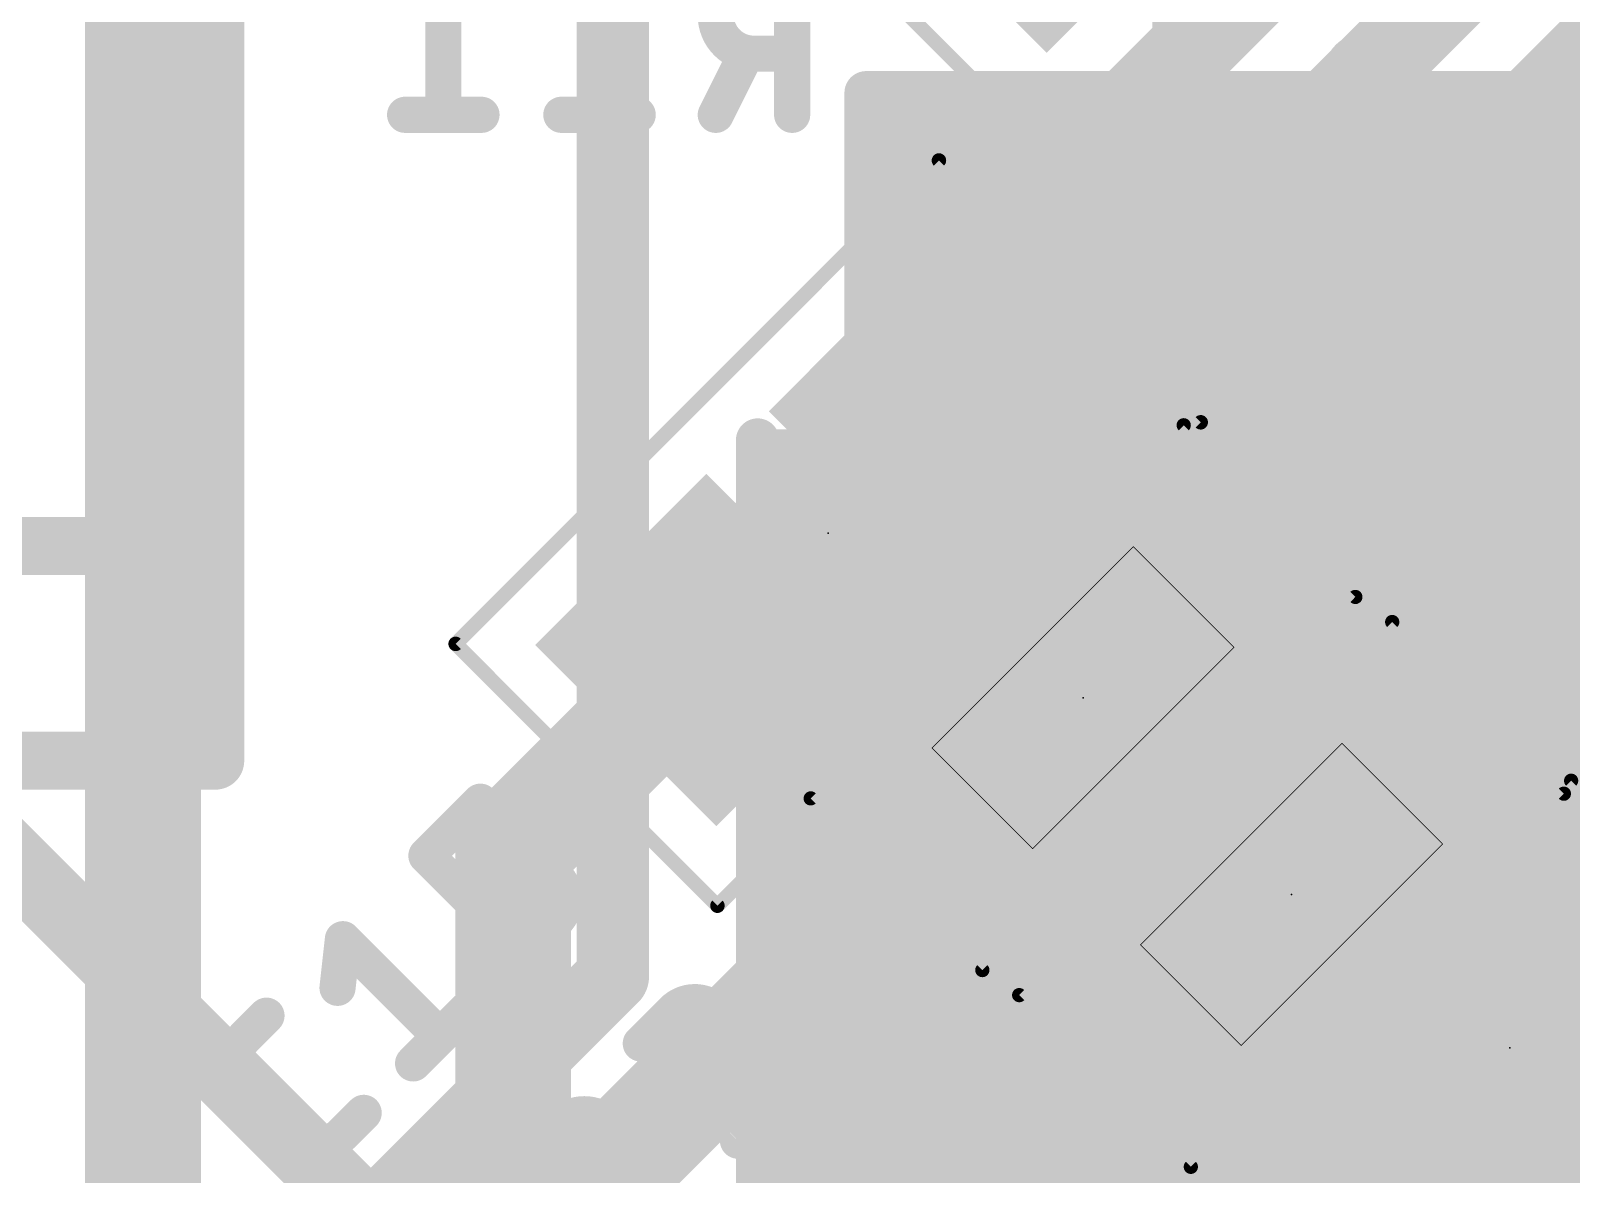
# Model space of a CAD drawing. Extents: x -4.1 to 63.7, y 1.1 to 51.7.
# Drawn here: x 9.11 to 14.52, y 6.16 to 10.17 of the extents above; entities that cross this region are included whole.
import ezdxf

# ---------------------------------------------------------------- set-up
doc = ezdxf.new("R2010")
doc.units = 0
for name, color, linetype in [('1', 12, 'CONTINUOUS'), ('16', 132, 'CONTINUOUS'), ('2', 41, 'CONTINUOUS'), ('21', 253, 'CONTINUOUS'), ('22', 253, 'CONTINUOUS'), ('23', 53, 'CONTINUOUS'), ('24', 53, 'CONTINUOUS'), ('25', 253, 'CONTINUOUS'), ('26', 253, 'CONTINUOUS'), ('39', 12, 'CONTINUOUS'), ('40', 132, 'CONTINUOUS'), ('51', 253, 'CONTINUOUS'), ('52', 253, 'CONTINUOUS')]:
    doc.layers.add(name, color=color, linetype=linetype)

# ---------------------------------------------------------------- blocks, each defined once
blk = doc.blocks.new('RECT')
blk.add_solid([(-0.5, -0.5), (0.5, -0.5), (-0.5, 0.5), (0.5, 0.5)])

msp = doc.modelspace()

# ---------------------------------------------------------------- linework, layer by layer
at = {"layer": '1'}
for points, const_width in [([(14.1497, 9.6599), (15.3, 10.8102)], 0.3048), ([(14.5032, 9.3063), (15.4969, 10.3)], 0.25), ([(13.7961, 10.0134), (14.1497, 9.6599)], 0.3048), ([(14.304, 8.4), (14.8568, 8.9527)], 0.3048), ([(12.3162, 8.8172), (12.5202, 8.8172)], 0.3048), ([(12.5202, 8.8172), (13.1546, 8.1828)], 0.3048), ([(13.1546, 8.1828), (13.3717, 8.4)], 0.3048), ([(13.3717, 8.4), (14.304, 8.4)], 0.3048), ([(11.4959, 7.9969), (10.8, 7.301)], 0.4064), ([(14.0945, 7.7), (13.8867, 7.4921)], 0.3048), ([(14.6714, 7.7), (14.0945, 7.7)], 0.3048), ([(12.4474, 7.4757), (10.8, 5.8283)], 0.4064), ([(10.8, 7.301), (10.8, 5.8283)], 0.4064), ([(15.4329, 6.9), (14.515, 5.9821)], 0.4064), ([(13.1796, 6.785), (10.8, 4.4055)], 0.4064)]:
    msp.add_lwpolyline(points, dxfattribs=dict(at, const_width=const_width))
for points, const_width in [([(13.85, 10.0673, 1), (13.7422, 9.9595)], 0.1524), ([(14.0958, 9.7137, 1), (14.2035, 9.606)], 0.1524), ([(14.0958, 9.606, 1), (14.2035, 9.7137)], 0.1524), ([(14.459, 9.3505, 1), (14.5474, 9.2621)], 0.125), ([(12.3162, 8.8934, 1), (12.3162, 8.741)], 0.1524), ([(12.5741, 8.8711, 1), (12.4663, 8.7633)], 0.1524), ([(12.5202, 8.741, 1), (12.5202, 8.8934)], 0.1524), ([(13.3717, 8.4762, 1), (13.3717, 8.3238)], 0.1524), ([(13.4256, 8.3461, 1), (13.3178, 8.4539)], 0.1524), ([(14.304, 8.3238, 1), (14.304, 8.4762)], 0.1524), ([(14.2501, 8.4539, 1), (14.3579, 8.3461)], 0.1524), ([(13.1007, 8.2367, 1), (13.2084, 8.129)], 0.1524), ([(13.1007, 8.129, 1), (13.2084, 8.2367)], 0.1524), ([(11.5678, 7.9251, 1), (11.4241, 8.0688)], 0.2032), ([(14.0945, 7.7762, 1), (14.0945, 7.6238)], 0.1524), ([(14.1484, 7.6461, 1), (14.0406, 7.7539)], 0.1524), ([(12.5193, 7.4039, 1), (12.3756, 7.5476)], 0.2032), ([(13.8328, 7.546, 1), (13.9406, 7.4383)], 0.1524), ([(10.9016, 7.301, 1), (10.6984, 7.301)], 0.2032), ([(10.7282, 7.3728, 1), (10.8718, 7.2292)], 0.2032), ([(13.2514, 6.7132, 1), (13.1077, 6.8569)], 0.2032)]:
    msp.add_lwpolyline(points, format="xyb", dxfattribs=dict(at, const_width=const_width))
at = {"layer": '16'}
for points, const_width in [([(11.15, 6.85), (11.15, 10.95)], 0.254), ([(13.169, 10.95), (13.169, 9.9656)], 0.25), ([(14, 2.3), (5.8, 10.5)], 0.254), ([(13.169, 9.9656), (13.159, 9.9556)], 0.25), ([(13.159, 9.9556), (13.159, 8.0704)], 0.25), ([(13.665, 9.013), (13.752, 9.1)], 0.254), ([(13.752, 9.1), (14.935, 9.1)], 0.254), ([(12.395, 7.395), (12.395, 9.013)], 0.254), ([(13.159, 8.0704), (13.6066, 7.6228)], 0.25), ([(13.6066, 7.6228), (16.3664, 7.6228)], 0.25), ([(10.073, 5.073), (12.395, 7.395)], 0.254), ([(11.15, 6.85), (9.4, 5.1)], 0.254)]:
    msp.add_lwpolyline(points, dxfattribs=dict(at, const_width=const_width))
for points, const_width in [([(13.2215, 9.9556, 1), (13.0965, 9.9556)], 0.125), ([(13.1148, 9.9998, 1), (13.2032, 9.9114)], 0.125), ([(13.2132, 9.9214, 1), (13.1248, 10.0098)], 0.125), ([(13.1065, 9.9656, 1), (13.2315, 9.9656)], 0.125), ([(13.752, 9.1635, 1), (13.752, 9.0365)], 0.127), ([(13.7969, 9.0551, 1), (13.7071, 9.1449)], 0.127), ([(12.4585, 9.013, 1), (12.3315, 9.013)], 0.127), ([(13.6201, 9.0579, 1), (13.7099, 8.9681)], 0.127), ([(13.2032, 8.1146, 1), (13.1148, 8.0262)], 0.125), ([(13.0965, 8.0704, 1), (13.2215, 8.0704)], 0.125), ([(13.6066, 7.6853, 1), (13.6066, 7.5603)], 0.125), ([(13.5624, 7.5786, 1), (13.6508, 7.667)], 0.125), ([(12.4399, 7.3501, 1), (12.3501, 7.4399)], 0.127), ([(12.3315, 7.395, 1), (12.4585, 7.395)], 0.127), ([(11.1949, 6.8051, 1), (11.1051, 6.8949)], 0.127), ([(11.0865, 6.85, 1), (11.2135, 6.85)], 0.127)]:
    msp.add_lwpolyline(points, format="xyb", dxfattribs=dict(at, const_width=const_width))
at = {"layer": '2', "const_width": 0.4064}
msp.add_lwpolyline([(9.5, 4.9), (9.5, 13.2)], dxfattribs=at)
at = {"layer": '21', "const_width": 0.2}
msp.add_lwpolyline([(14.1438, 6.7068), (11.881, 4.4441)], dxfattribs=at)
at = {"layer": '21', "const_width": 0.1}
msp.add_lwpolyline([(14.1791, 6.6715, 1), (14.1084, 6.7422)], format="xyb", dxfattribs=at)
at = {"layer": '22', "const_width": 0.1524}
msp.add_lwpolyline([(11.6584, 4.4664), (11.6584, 8.7336)], dxfattribs=at)
at = {"layer": '22', "const_width": 0.0762}
msp.add_lwpolyline([(11.6965, 8.7336, 1), (11.6203, 8.7336)], format="xyb", dxfattribs=at)
at = {"layer": '23'}
for p in [(11.9061, 8.4071), (12.801, 7.8293), (13.5331, 7.1386)]:
    msp.add_point(p, dxfattribs=at)
at = {"layer": '24', "const_width": 0.1524}
for points in [[(14.3, 6.346), (14.3, 6.854)], [(14.046, 6.6), (14.554, 6.6)]]:
    msp.add_lwpolyline(points, dxfattribs=at)
at = {"layer": '24', "const_width": 0.0762}
for points in [[(14.3381, 6.854, 1), (14.2619, 6.854)], [(14.046, 6.6381, 1), (14.046, 6.5619)], [(14.2619, 6.346, 1), (14.3381, 6.346)]]:
    msp.add_lwpolyline(points, format="xyb", dxfattribs=at)
at = {"layer": '24'}
msp.add_point((14.3, 6.6), dxfattribs=at)
at = {"layer": '25', "const_width": 0.127}
for points in [[(10.4953, 7.2745), (10.6848, 7.4641)], [(10.6469, 7.1228), (10.4953, 7.2745)], [(10.7607, 7.2366), (10.6469, 7.1228)], [(10.9502, 7.1986), (10.9123, 7.2366)], [(10.8365, 6.9332), (10.9502, 7.047)], [(10.1831, 6.8107), (10.2021, 6.9813)], [(10.2021, 6.9813), (10.5433, 6.6401)], [(9.8578, 6.6371), (9.9337, 6.7129)], [(10.4486, 6.5453), (10.6381, 6.7349)], [(11.2481, 6.6153), (11.3619, 6.729)], [(11.5135, 6.5774), (11.4377, 6.5015)], [(10.0474, 6.2958), (9.8578, 6.4854)], [(10.2749, 6.3716), (10.1991, 6.2958)], [(11.5894, 6.2741), (11.6842, 6.3688)], [(11.173, 6.2368), (11.2014, 5.8861)]]:
    msp.add_lwpolyline(points, dxfattribs=at)
at = {"layer": '25'}
for points, const_width in [([(10.7073, 7.4416, 1), (10.6624, 7.4865)], 0.0635), ([(10.5177, 7.2969, 1), (10.4728, 7.252)], 0.0635), ([(10.4728, 7.2969, 1), (10.5177, 7.252)], 0.0635), ([(10.9123, 7.2366, 0.4142), (10.7607, 7.2366)], 0.127), ([(10.7382, 7.259, 1), (10.7831, 7.2141)], 0.0635), ([(10.7831, 7.2141, 1), (10.7382, 7.259)], 0.0635), ([(10.9348, 7.259, 1), (10.8899, 7.2141)], 0.0635), ([(10.8899, 7.2141, 1), (10.9348, 7.259)], 0.0635), ([(10.9502, 7.047, 0.4142), (10.9502, 7.1986)], 0.127), ([(10.9727, 7.2211, 1), (10.9278, 7.1762)], 0.0635), ([(10.9278, 7.1762, 1), (10.9727, 7.2211)], 0.0635), ([(10.6245, 7.1453, 1), (10.6694, 7.1004)], 0.0635), ([(10.6245, 7.1004, 1), (10.6694, 7.1453)], 0.0635), ([(10.9278, 7.0694, 1), (10.9727, 7.0245)], 0.0635), ([(10.9727, 7.0245, 1), (10.9278, 7.0694)], 0.0635), ([(10.2245, 7.0038, 1), (10.1796, 6.9589)], 0.0635), ([(10.2337, 6.9778, 1), (10.1705, 6.9848)], 0.0635), ([(10.814, 6.9557, 1), (10.859, 6.9108)], 0.0635), ([(10.1516, 6.8142, 1), (10.2147, 6.8072)], 0.0635), ([(11.5135, 6.5774, 1), (11.3619, 6.729)], 0.127), ([(9.9561, 6.6904, 1), (9.9112, 6.7353)], 0.0635), ([(10.6606, 6.7124, 1), (10.6157, 6.7573)], 0.0635), ([(11.3394, 6.7515, 1), (11.3843, 6.7066)], 0.0635), ([(11.3843, 6.7066, 1), (11.3394, 6.7515)], 0.0635), ([(9.8578, 6.6371, 0.4142), (9.8578, 6.4854)], 0.127), ([(9.8354, 6.6595, 1), (9.8803, 6.6146)], 0.0635), ([(9.8803, 6.6146, 1), (9.8354, 6.6595)], 0.0635), ([(10.5209, 6.6176, 1), (10.5658, 6.6625)], 0.0635), ([(11.2257, 6.6378, 1), (11.2706, 6.5928)], 0.0635), ([(11.6842, 6.3688, 1), (11.4946, 6.5584)], 0.127), ([(10.4261, 6.5677, 1), (10.471, 6.5228)], 0.0635), ([(11.4721, 6.5809, 1), (11.517, 6.536)], 0.0635), ([(11.4911, 6.5998, 1), (11.536, 6.5549)], 0.0635), ([(11.536, 6.5549, 1), (11.4911, 6.5998)], 0.0635), ([(9.8803, 6.5078, 1), (9.8354, 6.4629)], 0.0635), ([(11.4153, 6.524, 1), (11.4602, 6.4791)], 0.0635), ([(9.8354, 6.4629, 1), (9.8803, 6.5078)], 0.0635), ([(10.2974, 6.3492, 1), (10.2525, 6.3941)], 0.0635), ([(10.9645, 6.3316, 0.3252), (10.936, 6.1515)], 0.127), ([(11.1351, 6.3316, 0.4142), (10.9645, 6.3316)], 0.127), ([(10.942, 6.3541, 1), (10.9869, 6.3092)], 0.0635), ([(10.9869, 6.3092, 1), (10.942, 6.3541)], 0.0635), ([(11.173, 6.2368, 0.2052), (11.1351, 6.3316)], 0.127), ([(11.1575, 6.3541, 1), (11.1126, 6.3092)], 0.0635), ([(11.1126, 6.3092, 1), (11.1575, 6.3541)], 0.0635), ([(11.6617, 6.3913, 1), (11.7066, 6.3464)], 0.0635), ([(11.7066, 6.3464, 1), (11.6617, 6.3913)], 0.0635), ([(10.0474, 6.2958, 0.4142), (10.1991, 6.2958)], 0.127), ([(10.0699, 6.3182, 1), (10.025, 6.2733)], 0.0635), ([(10.025, 6.2733, 1), (10.0699, 6.3183)], 0.0635), ([(10.1766, 6.3183, 1), (10.2215, 6.2733)], 0.0635), ([(10.2215, 6.2733, 1), (10.1766, 6.3183)], 0.0635), ([(11.2046, 6.2394, 1), (11.1414, 6.2343)], 0.0635), ([(11.5669, 6.2965, 1), (11.6118, 6.2516)], 0.0635), ([(11.1413, 6.2376, 1), (11.2047, 6.2361)], 0.0635), ([(10.9078, 6.1371, 1), (10.9643, 6.166)], 0.0635)]:
    msp.add_lwpolyline(points, format="xyb", dxfattribs=dict(at, const_width=const_width))
at = {"layer": '26'}
for points, const_width in [([(9.754, 8.362), (9.754, 13.957)], 0.2032), ([(10.5546, 10.3581), (10.5546, 9.8755)], 0.127), ([(11.1032, 10.3581), (11.1032, 9.8755)], 0.127), ([(11.7795, 9.8755), (11.7795, 10.3581)], 0.127), ([(11.5114, 9.8755), (11.6186, 10.09)], 0.127), ([(11.6455, 10.09), (11.7795, 10.09)], 0.127), ([(10.6886, 9.8755), (10.4205, 9.8755)], 0.127), ([(11.2372, 9.8755), (10.9691, 9.8755)], 0.127), ([(3.754, 8.362), (9.754, 8.362)], 0.2032), ([(9.754, 7.608), (9.754, 8.362)], 0.2032), ([(3.754, 7.608), (9.754, 7.608)], 0.2032)]:
    msp.add_lwpolyline(points, dxfattribs=dict(at, const_width=const_width))
for points, const_width in [([(11.6455, 10.3581, 1), (11.6455, 10.09)], 0.127), ([(11.647, 10.0758, 1), (11.5902, 10.1042)], 0.0635), ([(11.6455, 10.1217, 1), (11.6455, 10.0582)], 0.0635), ([(11.6455, 10.0582, 1), (11.6455, 10.1217)], 0.0635), ([(11.7795, 10.0582, 1), (11.7795, 10.1217)], 0.0635), ([(10.4205, 9.9073, 1), (10.4205, 9.8438)], 0.0635), ([(10.5228, 9.8755, 1), (10.5863, 9.8755)], 0.0635), ([(10.6886, 9.8438, 1), (10.6886, 9.9073)], 0.0635), ([(10.9691, 9.9073, 1), (10.9691, 9.8438)], 0.0635), ([(11.0714, 9.8755, 1), (11.1349, 9.8755)], 0.0635), ([(11.2372, 9.8438, 1), (11.2372, 9.9073)], 0.0635), ([(11.483, 9.8897, 1), (11.5398, 9.8613)], 0.0635), ([(11.7478, 9.8755, 1), (11.8113, 9.8755)], 0.0635), ([(9.8048, 8.362, 1), (9.7032, 8.362)], 0.1016), ([(9.754, 8.3112, 1), (9.754, 8.4128)], 0.1016), ([(9.7032, 8.362, 1), (9.8048, 8.362)], 0.1016), ([(9.754, 7.5572, 1), (9.754, 7.6588)], 0.1016), ([(9.7032, 7.608, 1), (9.8048, 7.608)], 0.1016)]:
    msp.add_lwpolyline(points, format="xyb", dxfattribs=dict(at, const_width=const_width))
at = {"layer": '39'}
for points, const_width in [([(10.5979, 8.0182), (12.295, 9.7152)], 0.0508), ([(12.295, 9.7152), (13.2142, 8.796)], 0.0508), ([(13.2142, 8.796), (11.5172, 7.0989)], 0.0508), ([(13.1546, 8.7856), (11.8447, 7.4757)], 0.05), ([(13.7573, 8.1828), (13.1546, 8.7856)], 0.05), ([(12.4474, 6.873), (13.7573, 8.1828)], 0.05), ([(13.8867, 8.0949), (12.5768, 6.785)], 0.05), ([(14.4894, 7.4921), (13.8867, 8.0949)], 0.05), ([(11.5172, 7.0989), (10.5979, 8.0182)], 0.0508), ([(11.8447, 7.4757), (12.4474, 6.873)], 0.05), ([(13.1796, 6.1823), (14.4894, 7.4921)], 0.05), ([(12.5768, 6.785), (13.1796, 6.1823)], 0.05)]:
    msp.add_lwpolyline(points, dxfattribs=dict(at, const_width=const_width))
for points, const_width in [([(12.304, 9.7242, 1), (12.286, 9.7062)], 0.0254), ([(12.304, 9.7062, 1), (12.286, 9.7242)], 0.0254), ([(13.2232, 8.787, 1), (13.2052, 8.805)], 0.0254), ([(13.2052, 8.787, 1), (13.2232, 8.805)], 0.0254), ([(13.1634, 8.7944, 1), (13.1457, 8.7767)], 0.025), ([(13.1634, 8.7767, 1), (13.1457, 8.7944)], 0.025), ([(13.7661, 8.174, 1), (13.7485, 8.1917)], 0.025), ([(13.7485, 8.174, 1), (13.7661, 8.1917)], 0.025), ([(13.8955, 8.1037, 1), (13.8778, 8.086)], 0.025), ([(13.8955, 8.086, 1), (13.8778, 8.1037)], 0.025), ([(10.6069, 8.0271, 1), (10.5889, 8.0092)], 0.0254), ([(10.5889, 8.0271, 1), (10.6069, 8.0092)], 0.0254), ([(11.8535, 7.4846, 1), (11.8359, 7.4669)], 0.025), ([(11.8359, 7.4846, 1), (11.8535, 7.4669)], 0.025), ([(14.4983, 7.4833, 1), (14.4806, 7.501)], 0.025), ([(14.4806, 7.4833, 1), (14.4983, 7.501)], 0.025), ([(11.5082, 7.1079, 1), (11.5261, 7.0899)], 0.0254), ([(11.5082, 7.0899, 1), (11.5261, 7.1079)], 0.0254), ([(12.4386, 6.8818, 1), (12.4563, 6.8642)], 0.025), ([(12.4386, 6.8642, 1), (12.4563, 6.8818)], 0.025), ([(12.5857, 6.7939, 1), (12.568, 6.7762)], 0.025), ([(12.568, 6.7939, 1), (12.5857, 6.7762)], 0.025), ([(13.1707, 6.1911, 1), (13.1884, 6.1735)], 0.025), ([(13.1707, 6.1735, 1), (13.1884, 6.1911)], 0.025)]:
    msp.add_lwpolyline(points, format="xyb", dxfattribs=dict(at, const_width=const_width))
at = {"layer": '40', "const_width": 0.1524}
for points in [[(16.5606, 9.9528), (12.0394, 9.9528)], [(12.0394, 9.9528), (12.0394, 8.6955)], [(16.5606, 9.9528), (12.0394, 9.9528)], [(12.0394, 9.9528), (12.0394, 8.6828)], [(12.0394, 9.906), (16.5606, 9.906)], [(12.0394, 9.7536), (16.5606, 9.7536)], [(12.0394, 9.6012), (16.5606, 9.6012)], [(12.0394, 9.4488), (16.5606, 9.4488)], [(12.0394, 9.2964), (16.5606, 9.2964)], [(12.0394, 9.144), (16.5606, 9.144)], [(12.0394, 8.9916), (16.5606, 8.9916)], [(12.0394, 8.8392), (16.5606, 8.8392)], [(12.0394, 8.6955), (11.6965, 8.6955)], [(11.6965, 8.6955), (11.6965, 4.5045)], [(11.6965, 8.6868), (16.9035, 8.6868)], [(12.0394, 8.6828), (11.7092, 8.6828)], [(11.7092, 8.6828), (11.7092, 4.5172)], [(11.6965, 8.5344), (16.9035, 8.5344)], [(11.6965, 8.382), (16.9035, 8.382)], [(11.6965, 8.2296), (16.9035, 8.2296)], [(11.6965, 8.0772), (16.9035, 8.0772)], [(11.6965, 7.9248), (16.9035, 7.9248)], [(11.6965, 7.7724), (16.9035, 7.7724)], [(11.6965, 7.62), (16.9035, 7.62)], [(11.6965, 7.4676), (16.9035, 7.4676)], [(11.6965, 7.3152), (16.9035, 7.3152)], [(11.6965, 7.1628), (16.9035, 7.1628)], [(11.6965, 7.0104), (16.9035, 7.0104)], [(11.6965, 6.858), (16.9035, 6.858)], [(11.6965, 6.7056), (16.9035, 6.7056)], [(11.6965, 6.5532), (16.9035, 6.5532)], [(11.6965, 6.4008), (16.9035, 6.4008)], [(11.6965, 6.2484), (16.9035, 6.2484)], [(11.6965, 6.096), (16.9035, 6.096)]]:
    msp.add_lwpolyline(points, dxfattribs=at)
at = {"layer": '40', "const_width": 0.0762}
for points in [[(12.0394, 9.9909, 1), (12.0394, 9.9147)], [(12.0775, 9.9528, 1), (12.0013, 9.9528)], [(12.0394, 9.9909, 1), (12.0394, 9.9147)], [(12.0775, 9.9528, 1), (12.0013, 9.9528)], [(12.0394, 9.9441, 1), (12.0394, 9.8679)], [(12.0394, 9.7917, 1), (12.0394, 9.7155)], [(12.0394, 9.6393, 1), (12.0394, 9.5631)], [(12.0394, 9.4869, 1), (12.0394, 9.4107)], [(12.0394, 9.3345, 1), (12.0394, 9.2583)], [(12.0394, 9.1821, 1), (12.0394, 9.1059)], [(12.0394, 9.0297, 1), (12.0394, 8.9535)], [(12.0394, 8.8773, 1), (12.0394, 8.8011)], [(11.6965, 8.7336, 1), (11.6965, 8.6574)], [(11.7346, 8.6955, 1), (11.6584, 8.6955)], [(11.6965, 8.7249, 1), (11.6965, 8.6487)], [(12.0394, 8.6574, 1), (12.0394, 8.7336)], [(11.7092, 8.7209, 1), (11.7092, 8.6447)], [(11.7473, 8.6828, 1), (11.6711, 8.6828)], [(12.0013, 8.6955, 1), (12.0775, 8.6955)], [(12.0013, 8.6828, 1), (12.0775, 8.6828)], [(12.0394, 8.6447, 1), (12.0394, 8.7209)], [(11.6965, 8.5725, 1), (11.6965, 8.4963)], [(11.6965, 8.4201, 1), (11.6965, 8.3439)], [(11.6965, 8.2677, 1), (11.6965, 8.1915)], [(11.6965, 8.1153, 1), (11.6965, 8.0391)], [(11.6965, 7.9629, 1), (11.6965, 7.8867)], [(11.6965, 7.8105, 1), (11.6965, 7.7343)], [(11.6965, 7.6581, 1), (11.6965, 7.5819)], [(11.6965, 7.5057, 1), (11.6965, 7.4295)], [(11.6965, 7.3533, 1), (11.6965, 7.2771)], [(11.6965, 7.2009, 1), (11.6965, 7.1247)], [(11.6965, 7.0485, 1), (11.6965, 6.9723)], [(11.6965, 6.8961, 1), (11.6965, 6.8199)], [(11.6965, 6.7437, 1), (11.6965, 6.6675)], [(11.6965, 6.5913, 1), (11.6965, 6.5151)], [(11.6965, 6.4389, 1), (11.6965, 6.3627)], [(11.6965, 6.2865, 1), (11.6965, 6.2103)], [(11.6965, 6.1341, 1), (11.6965, 6.0579)]]:
    msp.add_lwpolyline(points, format="xyb", dxfattribs=at)
at = {"layer": '51'}
for points, const_width in [([(19.0909, 3.3228), (9.5803, 12.8333)], 0.05), ([(11.5532, 8.3775), (11.9356, 8.7599)], 0.1524), ([(12.2589, 8.4366), (11.8765, 8.0542)], 0.1524), ([(12.2707, 7.6525), (12.9778, 8.3596)], 0.0025), ([(12.9778, 8.3596), (13.3313, 8.0061)], 0.0025), ([(13.3313, 8.0061), (12.6242, 7.299)], 0.0025), ([(12.6242, 7.299), (12.2707, 7.6525)], 0.0025), ([(13.0028, 6.9618), (13.7099, 7.6689)], 0.0025), ([(13.7099, 7.6689), (14.0635, 7.3154)], 0.0025), ([(11.0502, 4.0729), (14.515, 7.5377)], 0.05), ([(14.515, 7.5377), (16.0706, 5.9821)], 0.05), ([(14.0635, 7.3154), (13.3563, 6.6083)], 0.0025), ([(13.3563, 6.6083), (13.0028, 6.9618)], 0.0025), ([(11.881, 4.4441), (14.1438, 6.7068)], 0.1), ([(14.1438, 6.7068), (15.2398, 5.6108)], 0.1)]:
    msp.add_lwpolyline(points, dxfattribs=dict(at, const_width=const_width))
for points, const_width in [([(11.9626, 8.733, 1), (11.9087, 8.7869)], 0.0762), ([(12.2859, 8.4097, 1), (12.232, 8.4636)], 0.0762), ([(11.5263, 8.4045, 1), (11.5802, 8.3506)], 0.0762), ([(12.9782, 8.3601, 1), (12.9773, 8.3592)], 0.0013), ([(12.9782, 8.3592, 1), (12.9773, 8.3601)], 0.0013), ([(11.8496, 8.0812, 1), (11.9034, 8.0273)], 0.0762), ([(13.3318, 8.0056, 1), (13.3309, 8.0065)], 0.0013), ([(13.3309, 8.0056, 1), (13.3318, 8.0065)], 0.0013), ([(12.2711, 7.653, 1), (12.2702, 7.6521)], 0.0013), ([(12.2702, 7.653, 1), (12.2711, 7.6521)], 0.0013), ([(13.7103, 7.6694, 1), (13.7094, 7.6685)], 0.0013), ([(13.7103, 7.6685, 1), (13.7094, 7.6694)], 0.0013), ([(14.5238, 7.5465, 1), (14.5062, 7.5289)], 0.025), ([(14.5238, 7.5289, 1), (14.5062, 7.5465)], 0.025), ([(14.0639, 7.3149, 1), (14.063, 7.3158)], 0.0013), ([(14.063, 7.3149, 1), (14.0639, 7.3158)], 0.0013), ([(12.6238, 7.2994, 1), (12.6247, 7.2985)], 0.0013), ([(12.6238, 7.2985, 1), (12.6247, 7.2994)], 0.0013), ([(13.0032, 6.9623, 1), (13.0023, 6.9614)], 0.0013), ([(13.0023, 6.9623, 1), (13.0032, 6.9614)], 0.0013), ([(14.1614, 6.7245, 1), (14.1261, 6.6892)], 0.05), ([(14.1614, 6.6892, 1), (14.1261, 6.7245)], 0.05), ([(13.3559, 6.6087, 1), (13.3568, 6.6078)], 0.0013), ([(13.3559, 6.6078, 1), (13.3568, 6.6087)], 0.0013)]:
    msp.add_lwpolyline(points, format="xyb", dxfattribs=dict(at, const_width=const_width))
at = {"layer": '52', "const_width": 0.1524}
for points in [[(12.141, 8.6066), (12.141, 9.6988)], [(12.141, 9.6988), (12.649, 9.6988)], [(12.649, 9.6988), (12.649, 8.5812)], [(13.411, 8.5812), (13.411, 9.6988)], [(13.411, 9.6988), (13.919, 9.6988)], [(13.919, 9.6988), (13.919, 8.5812)], [(11.8108, 4.6188), (11.8108, 8.5812)], [(11.8108, 8.5812), (16.7892, 8.5812)], [(12.649, 8.5812), (12.141, 8.6066)], [(13.919, 8.5812), (13.411, 8.5812)]]:
    msp.add_lwpolyline(points, dxfattribs=at)
at = {"layer": '52', "const_width": 0.0762}
for points in [[(12.1791, 9.6988, 1), (12.1029, 9.6988)], [(12.141, 9.7369, 1), (12.141, 9.6607)], [(12.6871, 9.6988, 1), (12.6109, 9.6988)], [(12.649, 9.6607, 1), (12.649, 9.7369)], [(13.4491, 9.6988, 1), (13.3729, 9.6988)], [(13.411, 9.7369, 1), (13.411, 9.6607)], [(13.9571, 9.6988, 1), (13.8809, 9.6988)], [(13.919, 9.6607, 1), (13.919, 9.7369)], [(11.8489, 8.5812, 1), (11.7727, 8.5812)], [(11.8108, 8.6193, 1), (11.8108, 8.5431)], [(12.1429, 8.6447, 1), (12.1391, 8.5685)], [(12.6471, 8.5431, 1), (12.6509, 8.6193)], [(13.411, 8.6193, 1), (13.411, 8.5431)], [(13.919, 8.5431, 1), (13.919, 8.6193)], [(12.1029, 8.6066, 1), (12.1791, 8.6066)], [(12.6109, 8.5812, 1), (12.6871, 8.5812)], [(13.3729, 8.5812, 1), (13.4491, 8.5812)], [(13.8809, 8.5812, 1), (13.9571, 8.5812)]]:
    msp.add_lwpolyline(points, format="xyb", dxfattribs=at)

# ---------------------------------------------------------------- block references
at = {"layer": '1'}
for p, xscale, yscale, rotation in [((13.089, 10.7205), 1.475, 0.3, 45), ((13.4426, 10.367), 1.475, 0.3, 45), ((13.7961, 10.0134), 1.475, 0.3, 45), ((14.1497, 9.6599), 1.475, 0.3, 45), ((14.5032, 9.3063), 1.475, 0.3, 45), ((14.8568, 8.9527), 1.475, 0.3, 45), ((12.3162, 8.8172), 0.85, 0.9, 45), ((11.4959, 7.9969), 0.85, 0.9, 45), ((13.1546, 8.1828), 0.6, 0.6, 225), ((12.4474, 7.4757), 0.6, 0.6, 225), ((13.8867, 7.4921), 0.6, 0.6, 225), ((13.1796, 6.785), 0.6, 0.6, 225), ((14.515, 5.9821), 1.7, 1.3, 225)]:
    msp.add_blockref('RECT', p, dxfattribs=dict(at, xscale=xscale, yscale=yscale, rotation=rotation))
at = {"layer": '16', "xscale": 1.6764, "yscale": 0.508, "rotation": 90}
for p in [(12.395, 9.013), (13.665, 9.013)]:
    msp.add_blockref('RECT', p, dxfattribs=at)
at = {"layer": '51'}
for p, xscale, yscale, rotation in [((12.1951, 8.6961), 0.3, 0.6096, 45), ((11.6204, 8.1214), 0.3, 0.6096, 45), ((13.0838, 8.1121), 0.2, 0.5, 225), ((12.5182, 7.5464), 0.2, 0.5, 45), ((13.816, 7.4214), 0.2, 0.5, 225), ((13.2503, 6.8557), 0.2, 0.5, 45)]:
    msp.add_blockref('RECT', p, dxfattribs=dict(at, xscale=xscale, yscale=yscale, rotation=rotation))

doc.saveas('drawing.dxf')
